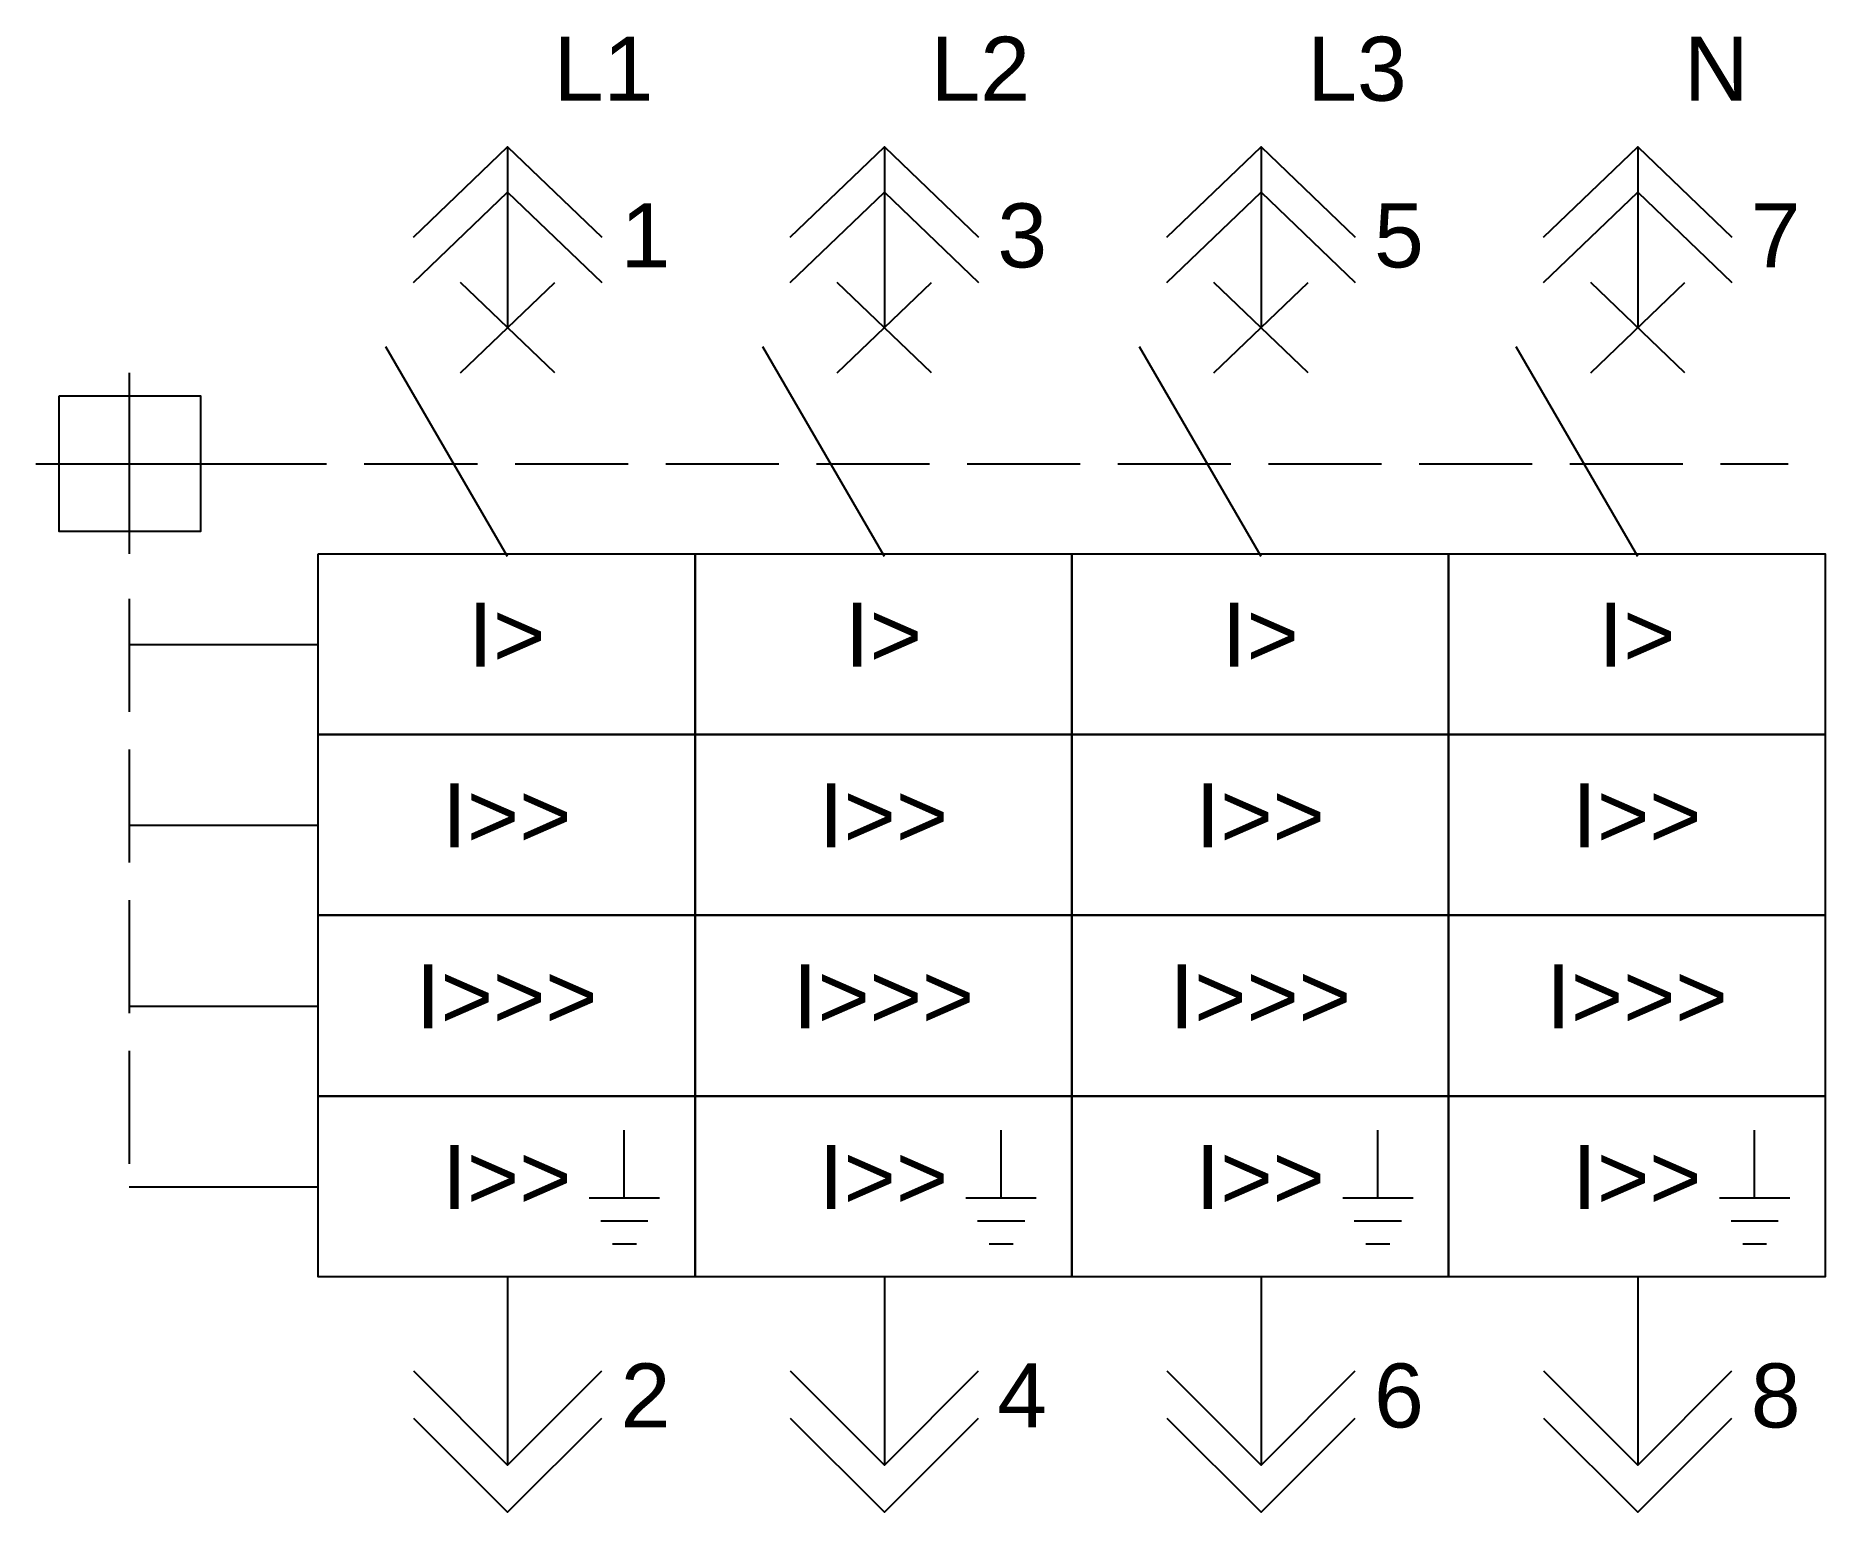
# Model space of a CAD drawing. Header units: millimetres. Extents: x -12.5 to 35, y -36.2 to 3.
import ezdxf
from ezdxf.enums import TextEntityAlignment as Align

# ---------------------------------------------------------------- set-up
doc = ezdxf.new("R2010")
doc.units = ezdxf.units.MM
doc.linetypes.add('SVG_10_1_2_1', pattern=[14, 10, -1, 2, -1])
doc.linetypes.add('SVG_3_1', pattern=[4, 3, -1])
doc.layers.get('0').update_dxf_attribs({"linetype": 'CONTINUOUS'})
doc.styles.add('ARIAL', font='arial.ttf')

# ---------------------------------------------------------------- blocks, each defined once
blk = doc.blocks.new('291_E_LV_MLD_IEC60617_mccb_drawout_4p')
at = {"true_color": 0x0000ff}
for p, q in [((0, 0), (0, -4.8)), ((10, 0), (10, -4.8)), ((20, 0), (20, -4.8)), ((30, 0), (30, -4.8)), ((1.25, -6), (-1.25, -3.6)), ((-1.25, -6), (1.25, -3.6)), ((11.25, -6), (8.75, -3.6)), ((8.75, -6), (11.25, -3.6)), ((21.25, -6), (18.75, -3.6)), ((18.75, -6), (21.25, -3.6)), ((31.25, -6), (28.75, -3.6)), ((28.75, -6), (31.25, -3.6)), ((0, -10.871), (-3.23, -5.308)), ((10, -10.871), (6.77, -5.308)), ((20, -10.871), (16.77, -5.308)), ((30, -10.871), (26.77, -5.308)), ((-10.049, -6), (-10.049, -10.8)), ((-12.525, -8.419), (-7.525, -8.419)), ((3.088, -26.104), (3.088, -27.911)), ((13.088, -26.104), (13.088, -27.911)), ((23.088, -26.104), (23.088, -27.911)), ((33.088, -26.104), (33.088, -27.911)), ((2.167, -27.901), (4.034, -27.901)), ((12.167, -27.901), (14.034, -27.901)), ((22.167, -27.901), (24.034, -27.901)), ((32.167, -27.901), (34.034, -27.901)), ((2.475, -28.513), (3.725, -28.513)), ((12.475, -28.513), (13.725, -28.513)), ((22.475, -28.513), (23.725, -28.513)), ((32.475, -28.513), (33.725, -28.513)), ((2.784, -29.125), (3.417, -29.125)), ((12.784, -29.125), (13.417, -29.125)), ((22.784, -29.125), (23.417, -29.125)), ((32.784, -29.125), (33.417, -29.125)), ((0, -30), (0, -35)), ((10, -30), (10, -35)), ((20, -30), (20, -35)), ((30, -30), (30, -35))]:
    blk.add_line(p, q, dxfattribs=at)
at = {"linetype": 'SVG_3_1', "true_color": 0x0000ff}
for p, q in [((-7.804, -8.419), (33.995, -8.419)), ((-10.049, -12), (-10.049, -27.619))]:
    blk.add_line(p, q, dxfattribs=at)
at = {"linetype": 'SVG_10_1_2_1', "true_color": 0x0000ff}
for p, q in [((-5.025, -13.219), (-10.049, -13.219)), ((-5.025, -18.019), (-10.049, -18.019)), ((-5.025, -22.819), (-10.049, -22.819)), ((-5.025, -27.619), (-10.049, -27.619))]:
    blk.add_line(p, q, dxfattribs=at)
at = {"true_color": 0x0000ff}
for points in [[(-2.5, -2.4), (0, 0), (2.5, -2.4)], [(7.5, -2.4), (10, 0), (12.5, -2.4)], [(17.5, -2.4), (20, 0), (22.5, -2.4)], [(27.5, -2.4), (30, 0), (32.5, -2.4)], [(-2.5, -3.6), (0, -1.2), (2.5, -3.6)], [(7.5, -3.6), (10, -1.2), (12.5, -3.6)], [(17.5, -3.6), (20, -1.2), (22.5, -3.6)], [(27.5, -3.6), (30, -1.2), (32.5, -3.6)], [(-2.5, -32.5), (0, -35), (2.5, -32.5)], [(7.5, -32.5), (10, -35), (12.5, -32.5)], [(17.5, -32.5), (20, -35), (22.5, -32.5)], [(27.5, -32.5), (30, -35), (32.5, -32.5)], [(-2.5, -33.75), (0, -36.25), (2.5, -33.75)], [(7.5, -33.75), (10, -36.25), (12.5, -33.75)], [(17.5, -33.75), (20, -36.25), (22.5, -33.75)], [(27.5, -33.75), (30, -36.25), (32.5, -33.75)]]:
    blk.add_lwpolyline(points, dxfattribs=at)
for points in [[(-11.907, -6.607), (-8.157, -6.607), (-8.157, -10.207), (-11.907, -10.207)], [(-5.025, -10.8), (4.975, -10.8), (4.975, -15.6), (-5.025, -15.6)], [(4.975, -10.8), (14.975, -10.8), (14.975, -15.6), (4.975, -15.6)], [(14.975, -10.8), (24.975, -10.8), (24.975, -15.6), (14.975, -15.6)], [(24.975, -10.8), (34.975, -10.8), (34.975, -15.6), (24.975, -15.6)], [(-5.025, -15.6), (4.975, -15.6), (4.975, -20.4), (-5.025, -20.4)], [(4.975, -15.6), (14.975, -15.6), (14.975, -20.4), (4.975, -20.4)], [(14.975, -15.6), (24.975, -15.6), (24.975, -20.4), (14.975, -20.4)], [(24.975, -15.6), (34.975, -15.6), (34.975, -20.4), (24.975, -20.4)], [(-5.025, -20.4), (4.975, -20.4), (4.975, -25.2), (-5.025, -25.2)], [(4.975, -20.4), (14.975, -20.4), (14.975, -25.2), (4.975, -25.2)], [(14.975, -20.4), (24.975, -20.4), (24.975, -25.2), (14.975, -25.2)], [(24.975, -20.4), (34.975, -20.4), (34.975, -25.2), (24.975, -25.2)], [(-5.025, -25.2), (4.975, -25.2), (4.975, -30), (-5.025, -30)], [(4.975, -25.2), (14.975, -25.2), (14.975, -30), (4.975, -30)], [(14.975, -25.2), (24.975, -25.2), (24.975, -30), (14.975, -30)], [(24.975, -25.2), (34.975, -25.2), (34.975, -30), (24.975, -30)]]:
    blk.add_lwpolyline(points, close=True, dxfattribs=at)
at = {"true_color": 0x0000ff, "style": 'ARIAL'}
for s, p in [('L1', (1.225, 1.225)), ('L2', (11.225, 1.225)), ('L3', (21.225, 1.225)), ('N', (31.225, 1.225)), ('1', (3, -3.2)), ('3', (13, -3.2)), ('5', (23, -3.2)), ('7', (33, -3.2)), ('2', (3, -34)), ('4', (13, -34)), ('6', (23, -34)), ('8', (33, -34))]:
    blk.add_text(s, height=1.7, dxfattribs=at).set_placement(p)
for s, p in [('I>', (-0.025, -13.8)), ('I>', (9.975, -13.8)), ('I>', (19.975, -13.8)), ('I>', (29.975, -13.8)), ('I>>', (-0.025, -18.6)), ('I>>', (9.975, -18.6)), ('I>>', (19.975, -18.6)), ('I>>', (29.975, -18.6)), ('I>>>', (-0.025, -23.4)), ('I>>>', (9.975, -23.4)), ('I>>>', (19.975, -23.4)), ('I>>>', (29.975, -23.4)), ('I>>', (-0.025, -28.2)), ('I>>', (9.975, -28.2)), ('I>>', (19.975, -28.2)), ('I>>', (29.975, -28.2))]:
    blk.add_text(s, height=1.7, dxfattribs=at).set_placement(p, align=Align.CENTER)
blk.add_attdef('TAG', text='', height=2.5, dxfattribs=at).set_placement((-14.525, -2.2), align=Align.RIGHT)
at = {"color": 7, "style": 'ARIAL'}
for tag, p in [('RATED_CURRENT', (-14.525, -9)), ('BREAKING_CAPACITY', (-14.525, -12)), ('TRIP_UNIT', (-14.525, -15)), ('MANUFACTURER', (-14.525, -18))]:
    blk.add_attdef(tag, text='', height=1.7, dxfattribs=at).set_placement(p, align=Align.RIGHT)

msp = doc.modelspace()

# ---------------------------------------------------------------- block references
msp.add_blockref('291_E_LV_MLD_IEC60617_mccb_drawout_4p', (0, 0))

doc.saveas('drawing.dxf')
